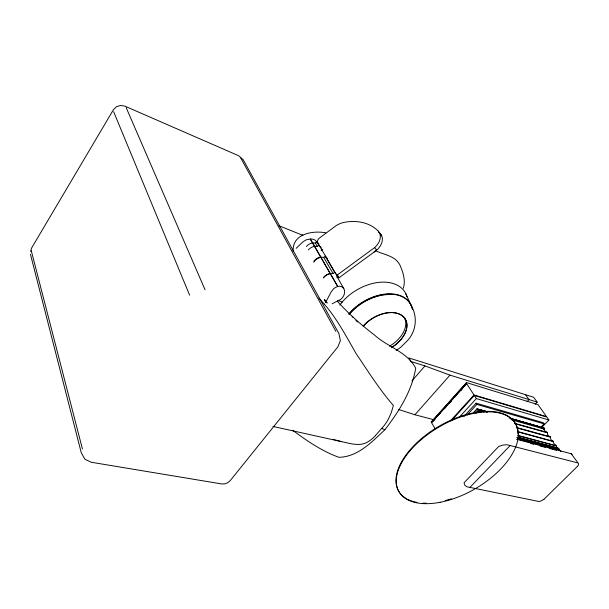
<?xml version="1.0" encoding="UTF-8"?>
<svg xmlns="http://www.w3.org/2000/svg" width="609" height="609" viewBox="0 0 609 609"><rect width="100%" height="100%" fill="white"/><g stroke="black" fill="none" stroke-linecap="round" stroke-linejoin="round"><path stroke-width="0.91" d="M560.904 451.634L560.638 451.254M293.173 251.365C291.977 233.803 312.554 230.377 325.754 232.805M517.559 431.515L553.315 441.297C552.279 444.425 557.905 444.677 556.489 447.562A2.535 2.01 8 0 0 556.641 447.942M516.363 427.472L550.582 436.851L550.612 438.876A4.21 3.311 7.3 0 0 551.587 440.284L553.315 441.297M514.27 423.225L547.537 432.466L547.567 434.476A4.187 3.289 6.9 0 0 548.534 435.877L550.254 436.874M487.527 411.989L479.298 409.644L479.192 410.131M479.298 409.591L480.181 411.577A5.55 1.507 67.7 0 0 480.821 412.643M403.325 288.293C405.777 280.437 403.12 272.276 399.915 265.037C395.294 255.613 383.655 254.867 375.266 250.535M324.239 304.058C337.089 318.85 346.323 336.503 356.021 353.464C368.011 371.163 379.338 389.417 393.391 405.487L391.275 412.658L388.519 418.863A33.929 22.86 -75.5 0 1 383.19 426.696L375.608 435.389M30.701 251.525L31.47 248.259L113.396 109.742L116.441 106.727L120.552 105.433L124.83 106.126L238.629 155.729L243.219 159.771L338.878 333.542L340.385 340.713L337.82 346.917L230.141 480.714L227.682 482.754L224.934 483.828L221.783 483.957L91.266 462.254L84.879 459.247L81.248 452.708L30.45 254.28M302.879 235.356L278.96 225.741M434.872 419.22L431.461 422.539L431.21 422.121L466.57 382.619L538.029 404.65L546.509 416.594L474 394.967L466.639 383.601L431.515 422.646L435.153 428.797M431.21 422.121L466.57 382.619M292.647 430.251C307.027 440.916 322.009 451.223 338.969 457.329C358.008 456.834 371.916 441.921 384.873 429.748C398.986 411.478 411.798 391.351 415.703 368.209C407.223 351.682 387.408 347.008 374.345 334.897C363.078 326.34 352.375 317.023 342.547 306.845A91.076 31.752 39 0 1 337.675 301.615M577.324 466.502L578.459 464.933L578.55 463.594L571.181 453.735L516.607 439.272M411.996 380.899L424.96 365.91L449.982 375.136L537.305 402.146L533.514 397.205L408.814 357.947L411.006 361.556L424.96 365.91M398.743 409.507L414.919 414.759L449.982 375.136M431.461 422.539L466.639 383.601M432.93 421.2L435.435 418.413M438.571 414.927L440.452 412.841M444.212 408.654L446.1 406.561M449.229 403.082L451.109 400.988M454.877 396.802L456.758 394.716M460.518 390.529L461.774 389.136M438.64 415.034L440.52 412.948M444.281 408.761L446.161 406.675M449.297 403.188L451.178 401.095M454.938 396.908L456.194 395.515M460.587 390.635L461.843 389.242M450.432 420.872L474 394.967M451.391 420.682L474.342 395.477L546.852 417.074L548.915 420.004L541.02 428.15M459.064 417.508L476.352 398.583L548.915 420.004M463.951 416.411L476.071 403.181L543.281 422.707L544.103 423.879L540.845 427.236M467.286 414.866L476.87 404.414L544.103 423.879M473.338 412.872L477.098 408.784L487.154 411.646M473.452 413.047L477.212 408.959L487.269 411.821M475.857 412.963L478.392 410.207A7.483 2.017 67.9 0 1 477.212 408.966L477.098 408.784M476.078 413.146L479.298 409.644M476.999 412.689L479.527 409.948L486.751 412.004M477.875 412.818L479.77 410.763L484.3 412.049M527.036 401.712L529.015 399.664L525.483 394.678M535.166 404.247L537.123 402.184M510.152 445.544L507.046 444.76L503.118 445.042L498.801 446.367L464.066 482.77L464.758 485.152L466.791 486.751L469.927 487.406L510.152 445.544L577.576 462.848M543.243 429.756L544.667 428.302L544.279 428.104M543.852 499.418L577.408 466.38M374.596 247.635L375.068 247.239A13.885 9.744 -39.9 0 0 379.864 233.673L378.25 231.123A57.962 40.826 -42.3 0 0 346.65 221.935L344.9 222.224A20.386 14.068 -41.1 0 0 336.244 225.566L319.527 237.959A4.05 2.763 -42 0 0 317.7 242.755L336.731 275.397L338.924 277.826L376.674 250.17L374.596 247.635L336.731 275.397M518.723 438.944L559.412 449.488L518.358 438.389M517.254 439.013L559.785 450.021L559.153 449.693M558.773 449.16L559.047 448.704L558.286 448.46M306.388 246.493A7.689 5.595 -30.1 0 1 315.371 243.014L316.908 241.864L318.796 243.981M308.321 249.903A7.719 5.595 -30 0 1 317.335 246.409L318.888 245.26L316.908 241.864M321.11 250.619L322.648 249.477M313.726 262.174A7.818 5.588 -30 0 1 323.706 257.386L325.275 256.222L327.162 258.323M323.318 277.795A7.955 5.572 -29.9 0 1 333.07 273.532L334.668 272.352L325.275 256.222M336.861 277.704L338.459 276.539L334.668 272.352M396.139 350.502L400.638 347.366L406.934 341.154C416.533 331.372 417.858 316.452 410.869 304.827M543.936 499.357L540.183 501.329L538.493 501.405L469.927 487.398M373.698 252.354L377.138 249.781A13.84 9.736 -39.9 0 0 381.912 236.246L378.25 231.123M332.141 303.769L340.834 299.293A8.328 6.326 -49.9 0 0 344.466 290.219A8.328 6.326 -49.9 0 0 337.698 286.443L310.316 239.002L306.297 239.817L303.008 241.781L296.126 248.358M478.994 410.39L478.392 410.207M543.517 428.279L544.202 428.142L510.38 418.505M559.526 450.226L560.531 450.85M302.353 235.097L302.772 235.082M272.999 426.452L341.322 441.594C350.419 443.474 360.947 447.227 369.252 440.969A33.777 22.609 -76 0 0 375.616 435.389M414.919 414.759L434.209 419.822M530.85 443.527L533.613 444.258M540.046 445.963L545.557 447.417M549.234 448.391L556.588 450.333M518.495 438.183L521.243 438.914M527.668 440.627L530.416 441.365M536.841 443.078L539.597 443.809M546.014 445.522L548.77 446.252M518.282 437.216L558.598 448.338L517.65 437.399M516.957 437.429L540.838 443.801M542.672 444.296L557.372 448.216M517.071 437.597L545.542 445.194M547.377 445.681L554.723 447.638M517.856 435.366L556.405 445.75M518.107 435.739L556.656 446.108M341.322 441.594L335.46 440.01M517.802 431.888L553.566 441.647M516.607 427.838L550.498 437.224M514.514 423.59L547.461 432.839M511.499 419.776L544.134 429.041L544.324 429.748A5.253 4.111 6.5 0 0 545.39 431.309L547.217 432.489M509.094 417.903L538.463 426.414A7.087 5.534 5.9 0 0 538.607 426.566M511.035 418.596L538.463 426.414M510.22 418.688L544.515 428.447A1.111 0.875 6.2 0 0 544.279 428.629L544.134 429.041M332.963 439.287L334.63 439.774M337.82 300.511L342.266 302.049M381.569 428.317L384.873 429.748M327.528 302.993L325.823 302.094L324.445 299.658L325.823 302.094L331.288 291.665L334.036 288.308L337.698 286.443L310.316 239.002A7.879 4.857 -13.5 0 1 316.269 241.324M571.181 453.735L572.155 454.489M355.877 320.311L357.483 322.032M352.169 316.284L353.182 317.411M318.888 245.26L321.392 248.069M379.673 233.285L381.721 235.858L380.298 233.696A57.764 40.811 -42.3 0 0 379.156 232.592M466.304 383.084L466.578 383.495M474.342 395.477L476.352 398.583M476.071 403.181L476.87 404.414M337.972 276.189L338.924 277.826M315.371 243.014L317.335 246.409M323.706 257.386L333.07 273.532M336.64 275.885L343.819 288.643M240.448 157.411L335.879 331.357M405.678 293.424L410.725 304.485M126.208 107.702L205.043 289.747M113.624 111.683L189.62 295.182M31.28 250.733L82.421 448.985M399.527 492.475A67.439 35.802 -30.2 0 1 446.534 422.243A67.439 35.802 -30.2 0 1 517.985 433.905M451.376 498.801A67.439 35.802 -30.2 0 1 445.171 500.583M426.034 503.163A67.439 35.802 -30.2 0 1 423.225 503.095M417.066 502.41A67.439 35.802 -30.2 0 1 407.436 499.251M406.69 498.847A67.439 35.802 -30.2 0 1 400.022 493.153M324.254 304.058A113.304 39.699 38.9 0 1 318.903 298.098M323.44 277.826A8.199 5.74 -29.9 0 1 330.558 273.654M313.955 261.086A8.054 5.755 -30 0 1 320.935 256.983M363.291 326.272A27.062 17.417 -30.7 0 1 402.374 315.881A27.062 17.417 -30.7 0 1 391.374 347.724M339.83 305.071A40.521 26.788 -30.8 0 1 378.098 282.454A40.521 26.788 -30.8 0 1 406.949 296.705M348.805 313.939A39.212 25.555 -30.7 0 1 385.482 294.018A39.212 25.555 -30.7 0 1 411.943 307.621M349.482 314.191A38.283 24.946 -30.7 0 1 382.01 295.205M382.855 295.06A38.283 24.946 -30.7 0 1 389.235 294.55M349.033 314.282A39.159 25.509 -30.7 0 1 386.806 294.284A39.159 25.509 -30.7 0 1 412.46 309.631M363.215 326.142A27.062 17.417 -30.7 0 1 402.29 315.744A27.062 17.417 -30.7 0 1 391.298 347.594M404.414 317.761A27.009 17.425 -30.7 0 1 389.471 346.209M539.475 427.259A7.087 5.534 5.9 0 1 539.292 427.13M326.013 302.193L324.627 299.704L326.013 302.193M440.117 502.296A67.47 35.786 -30.2 0 0 516.599 425.782A67.47 35.786 -30.2 0 0 415.163 445.232A67.47 35.786 -30.2 0 0 440.117 502.296"/></g></svg>
